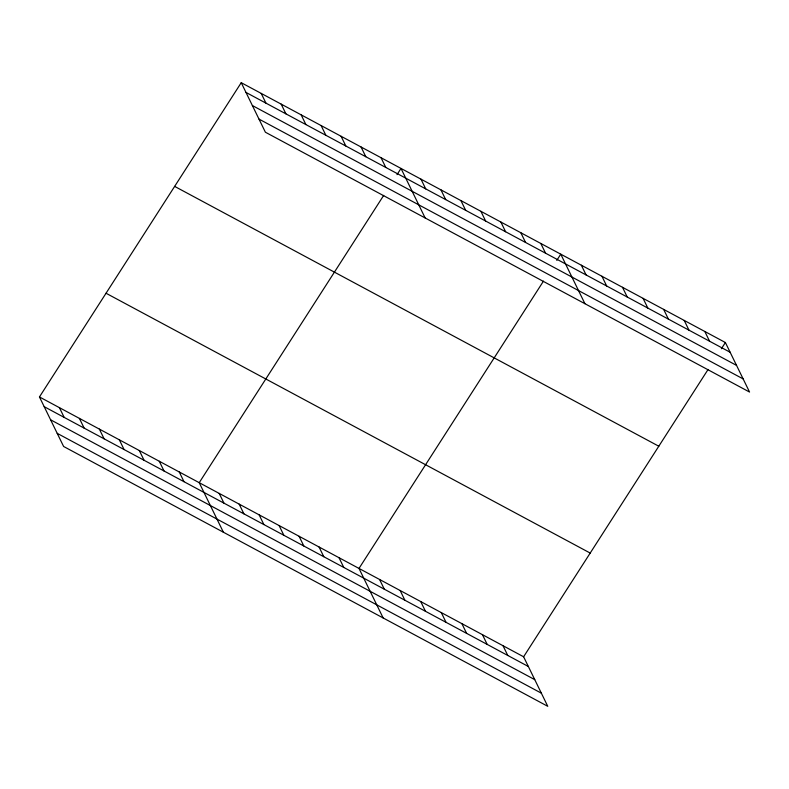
<?xml version="1.0" encoding="UTF-8"?>
<svg xmlns="http://www.w3.org/2000/svg" width="789" height="789" viewBox="0 0 789 789"><rect width="100%" height="100%" fill="white"/><g stroke="black" fill="none" stroke-linecap="round" stroke-linejoin="round"><path stroke-width="1.18" d="M39.45 396.946L523.61 656.773L547.763 706.313L63.613 446.475L39.45 396.946L241.237 82.687L725.387 342.525L749.55 392.054L265.39 132.227L241.237 82.687M383.691 195.396L199.222 482.69L223.386 532.23M397.005 174.655L400.999 168.432L425.163 217.971M543.463 281.14L358.995 568.435L383.158 617.974M556.778 260.4L560.772 254.176L584.935 303.716M523.61 656.773L708.078 369.479M721.393 348.738L725.387 342.525M245.971 92.412L730.131 352.249M252.381 105.548L736.541 365.386M258.989 119.09L743.139 378.917M174.645 186.391L658.805 446.229M106.042 293.242L590.192 553.069M44.194 406.67L528.354 666.498M50.604 419.807L534.755 679.635M57.203 433.339L541.362 693.176M704.814 331.479L709.558 341.203M684.231 320.433L688.975 330.157M663.657 309.387L668.401 319.121M643.084 298.35L647.828 308.075M622.501 287.304L627.245 297.029M601.928 276.258L606.672 285.983M581.355 265.222L586.099 274.947M540.8 243.456L545.544 253.18M520.829 232.745L525.573 242.47M500.857 222.025L505.601 231.749M480.886 211.304L485.629 221.028M460.914 200.584L465.658 210.308M440.943 189.863L445.686 199.597M420.971 179.152L425.715 188.877M381.028 157.711L385.772 167.436M361.056 146.991L365.8 156.715M341.085 136.28L345.829 146.004M321.113 125.559L325.857 135.284M301.151 114.839L305.885 124.563M281.18 104.118L285.914 113.843M261.208 93.408L265.942 103.132M503.027 645.737L507.771 655.462M482.454 634.691L487.198 644.416M461.881 623.645L466.624 633.37M441.298 612.609L446.041 622.334M420.724 601.563L425.468 611.288M400.151 590.517L404.885 600.242M379.568 579.471L384.312 589.196M339.023 557.715L343.767 567.439M319.052 546.994L323.796 556.718M299.08 536.273L303.824 546.008M279.109 525.563L283.853 535.287M259.137 514.842L263.881 524.567M239.166 504.122L243.909 513.846M219.194 493.401L223.938 503.126M179.251 471.97L183.995 481.694M159.279 461.249L164.023 470.974M139.308 450.529L144.052 460.253M119.336 439.818L124.08 449.543M99.365 429.098L104.109 438.822M79.393 418.377L84.137 428.102M59.422 407.657L64.165 417.381"/></g></svg>
